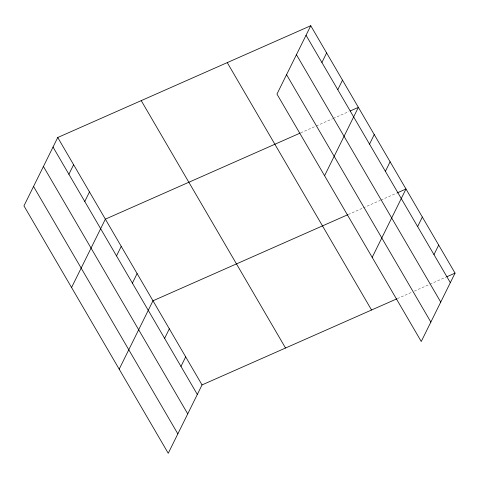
<?xml version="1.0" encoding="UTF-8"?>
<svg xmlns="http://www.w3.org/2000/svg" width="479" height="479" viewBox="0 0 479 479"><rect width="100%" height="100%" fill="white"/><g stroke="black" fill="none" stroke-linecap="round" stroke-linejoin="round"><path stroke-width="0.36" stroke-dasharray="2.4 1.8" d="M300.668 132.857L315.601 126.258M316.284 125.959L332.576 118.756M333.252 118.457L348.868 111.559M348.287 214.496L362.543 208.197M363.226 207.898L380.194 200.402M380.871 200.102L396.486 193.205M397.354 298.615L411.605 292.316M414.323 291.118L429.256 284.514M429.932 284.215L446.224 277.018"/><path stroke-width="0.72" d="M310.751 25.722L276.958 94.088L421.257 341.491L455.05 273.12L310.751 25.722L57.743 137.509L23.95 205.88L168.249 453.278L202.042 384.912L396.672 298.914M68.898 174.266L73.616 164.722M84.771 201.485L89.489 191.935M71.569 287.52L105.362 219.154L299.992 133.156M116.517 255.912L121.235 246.368M132.39 283.125L137.108 273.581M119.187 369.165L152.981 300.794L347.61 214.796M164.614 338.378L169.332 328.834M321.906 62.48L326.624 52.935M180.972 366.417L185.684 356.873M337.779 89.693L342.497 80.149M324.576 175.733L358.37 107.362L350.221 110.96M369.525 144.119L374.243 134.575M385.397 171.332L390.116 161.788M372.195 257.373L405.988 189.001L397.163 192.905M417.622 226.585L422.34 217.041M433.98 254.624L438.698 245.08M446.907 276.718L455.05 273.12M306.033 35.266L450.332 282.664M296.435 54.678L440.74 302.075M286.556 74.676L430.855 322.08M227.256 62.611L371.554 310.009M141.233 100.62L285.532 348.017M57.743 137.509L202.042 384.912M53.025 147.053L197.324 394.456M43.427 166.464L187.732 413.868M33.542 186.469L177.847 433.866"/></g></svg>
